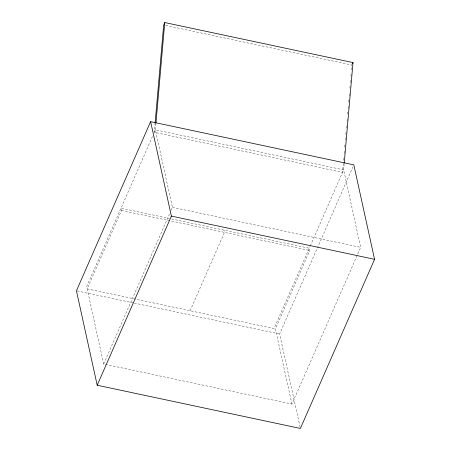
<?xml version="1.0" encoding="UTF-8"?>
<svg xmlns="http://www.w3.org/2000/svg" width="451" height="451" viewBox="0 0 451 451"><rect width="100%" height="100%" fill="white"/><g stroke="black" fill="none" stroke-linecap="round" stroke-linejoin="round"><path stroke-width="0.34" stroke-dasharray="2.25 1.69" d="M343.346 163.217L342.551 172.333L154.298 132.295L155.099 123.179M155.933 123.523L155.381 129.837L172.417 207.319L171.002 210.544M343.594 160.409L343.899 156.903M344.203 153.396L344.451 150.595M344.756 147.088L345.004 144.281M345.37 140.075L345.551 137.972M345.861 134.466L346.165 130.959M346.407 128.157L346.718 124.651M347.022 121.144L347.27 118.337M347.636 114.131L347.817 112.028M348.127 108.522L348.369 105.714M348.679 102.208L348.984 98.707M349.226 95.9L349.536 92.393M349.903 88.187L350.083 86.085M350.393 82.578L350.636 79.771M350.946 76.264L351.188 73.462M351.492 69.956L351.921 65.045L165.049 25.307M344.181 163.555L343.634 169.869L360.67 247.357L291.938 404.068L103.685 364.03L87.15 288.826L121.516 210.47L121.015 208.193L169.069 218.408M86.648 286.548L152.889 135.514M154.298 132.295L155.381 129.837L343.634 169.869L310.395 245.654M103.685 364.03L169.587 213.768M190.119 310.722L224.485 232.366L223.984 230.089M274.901 326.58L310.113 246.297M291.938 404.068L275.403 328.858L309.769 250.502L309.268 248.225L169.751 218.555M300.084 427.08L279.614 333.999L352.953 166.785M172.417 207.319L360.67 247.357M121.516 210.47L309.769 250.502M87.15 288.826L275.403 328.858M77.121 290.934L133.597 302.942M134.285 303.089L279.614 333.999"/><path stroke-width="0.68" d="M155.099 123.179L163.674 25.014L164.75 22.55L353.003 62.582L344.243 162.856M155.995 122.824L164.75 22.55M150.617 121.646L76.433 290.788L97.196 385.239L300.383 428.45L374.567 259.308L353.804 164.852L150.617 121.646L171.386 216.097L97.196 385.239M352.462 63.816L353.003 62.582M171.386 216.097L374.567 259.308"/></g></svg>
